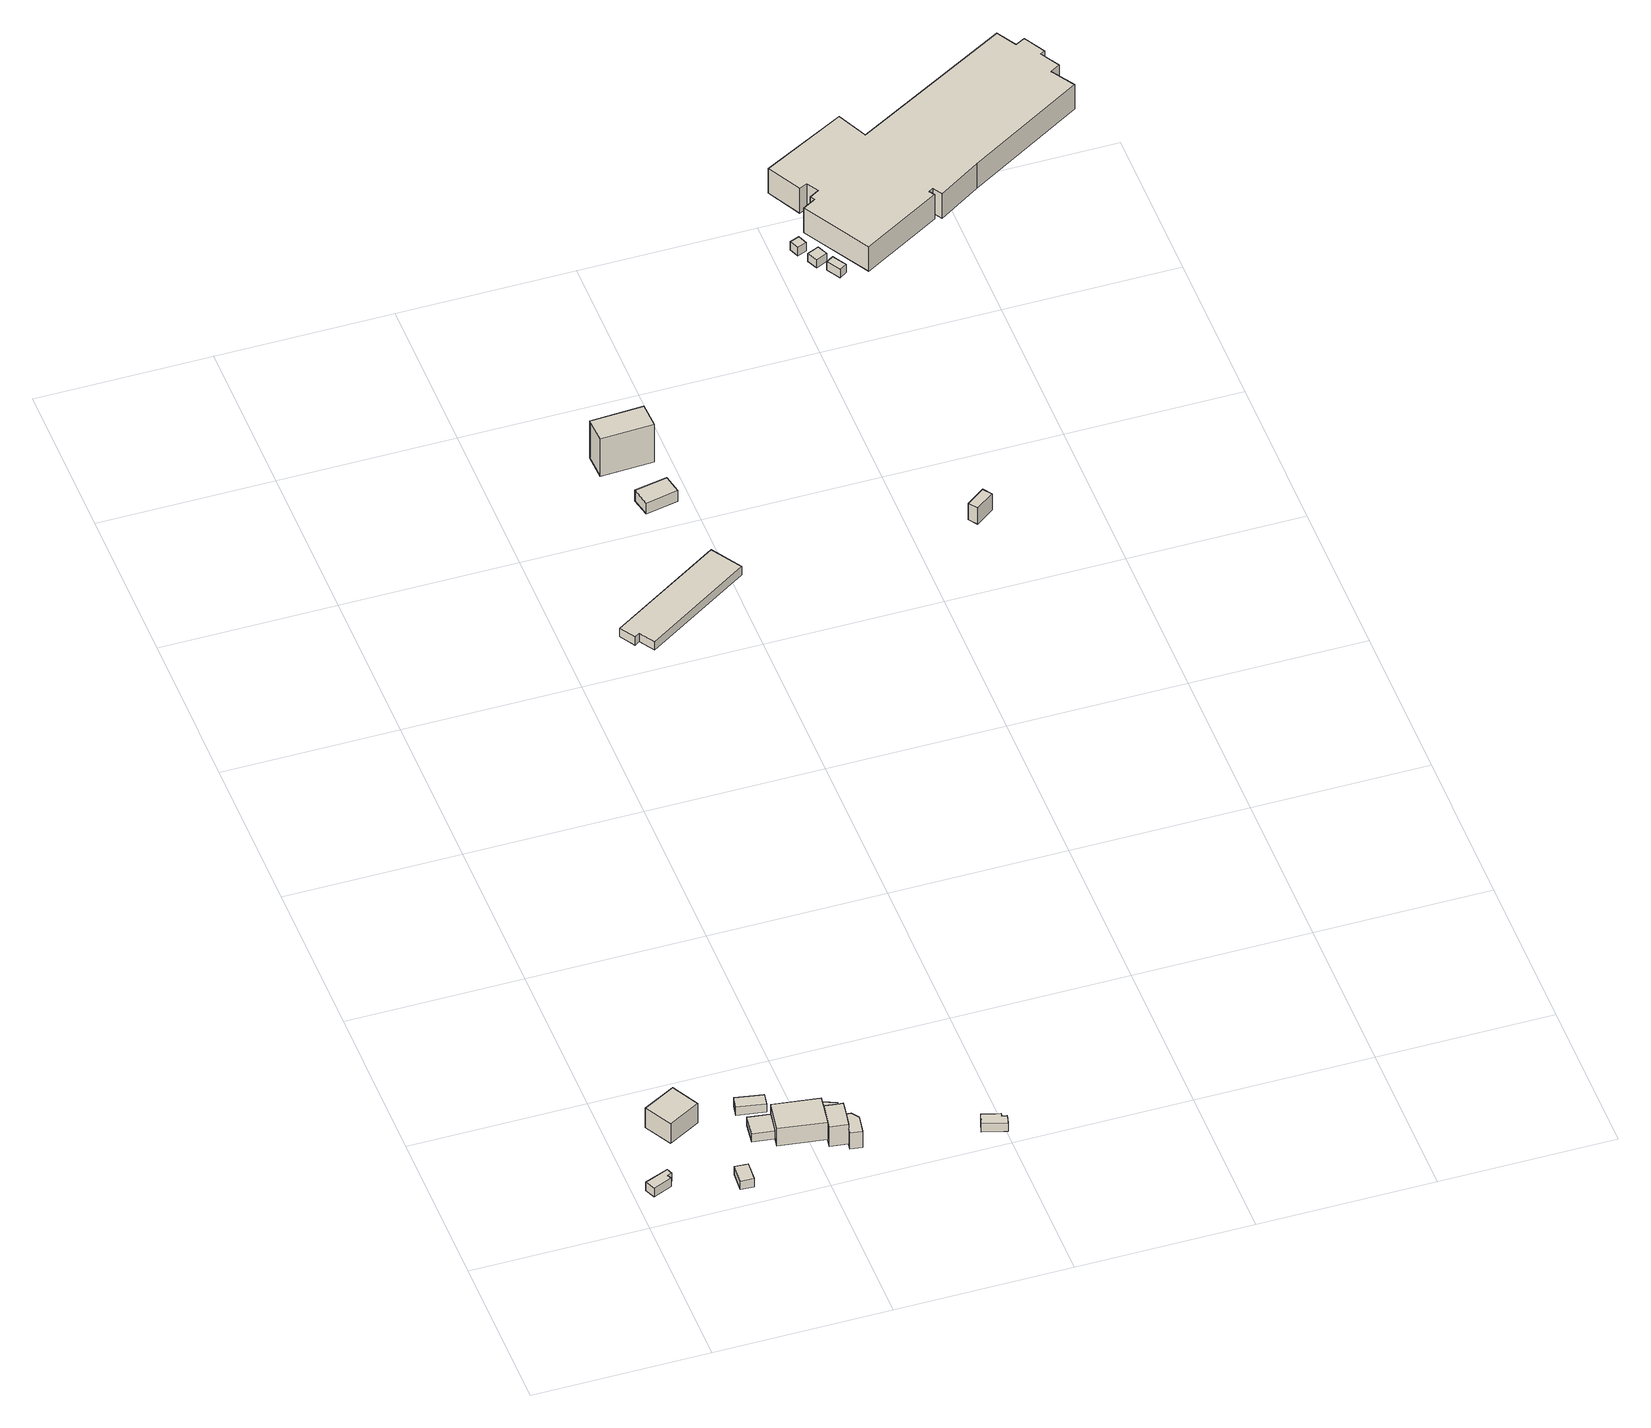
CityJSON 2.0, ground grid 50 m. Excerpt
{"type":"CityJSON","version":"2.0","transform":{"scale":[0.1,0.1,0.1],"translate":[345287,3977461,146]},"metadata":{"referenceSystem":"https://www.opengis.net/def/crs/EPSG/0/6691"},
"CityObjects":{
"building1":{"type":"Building","attributes":{"measuredHeight":3},"geometry":[{"type":"Solid","lod":"1","boundaries":[[[[0,1,2,3,4,5]],[[4,6,7,5]],[[3,8,6,4]],[[2,9,8,3]],[[1,10,9,2]],[[0,11,10,1]],[[5,7,11,0]],[[6,8,9,10,11,7]]]]}]},
"building2":{"type":"Building","attributes":{"土砂災害警戒区域.現象区分":"1","土砂災害警戒区域.区域区分":"1","measuredHeight":9.2},"geometry":[{"type":"Solid","lod":"1","boundaries":[[[[12,13,14,15]],[[14,16,17,15]],[[13,18,16,14]],[[12,19,18,13]],[[15,17,19,12]],[[16,18,19,17]]]]}]},
"building3":{"type":"Building","attributes":{"土砂災害警戒区域.現象区分":"1","土砂災害警戒区域.区域区分":"2","measuredHeight":3},"geometry":[{"type":"Solid","lod":"1","boundaries":[[[[20,21,22,23]],[[22,24,25,23]],[[21,26,24,22]],[[20,27,26,21]],[[23,25,27,20]],[[24,26,27,25]]]]}]},
"building4":{"type":"Building","attributes":{"土砂災害警戒区域.現象区分":"1","土砂災害警戒区域.区域区分":"2","measuredHeight":3},"geometry":[{"type":"Solid","lod":"1","boundaries":[[[[28,29,30,31]],[[30,32,33,31]],[[29,34,32,30]],[[28,35,34,29]],[[31,33,35,28]],[[32,34,35,33]]]]}]},
"building5":{"type":"Building","attributes":{"土砂災害警戒区域.現象区分":"1","土砂災害警戒区域.区域区分":"2","measuredHeight":3},"geometry":[{"type":"Solid","lod":"1","boundaries":[[[[36,37,38,39]],[[38,40,41,39]],[[37,42,40,38]],[[36,43,42,37]],[[39,41,43,36]],[[40,42,43,41]]]]}]},
"building6":{"type":"Building","attributes":{"土砂災害警戒区域.現象区分":"1","土砂災害警戒区域.区域区分":"2","measuredHeight":7.4},"geometry":[{"type":"Solid","lod":"1","boundaries":[[[[44,45,46,47,48,49]],[[48,50,51,49]],[[47,52,50,48]],[[46,53,52,47]],[[45,54,53,46]],[[44,55,54,45]],[[49,51,55,44]],[[50,52,53,54,55,51]]]]}]},
"building7":{"type":"Building","attributes":{"土砂災害警戒区域.現象区分":"1","土砂災害警戒区域.区域区分":"2","measuredHeight":7.7},"geometry":[{"type":"Solid","lod":"1","boundaries":[[[[56,57,58,59,60,61,62]],[[61,63,64,62]],[[60,65,63,61]],[[59,66,65,60]],[[58,67,66,59]],[[57,68,67,58]],[[56,69,68,57]],[[62,64,69,56]],[[63,65,66,67,68,69,64]]]]}]},
"building8":{"type":"Building","attributes":{"土砂災害警戒区域.現象区分":"1","土砂災害警戒区域.区域区分":"2","measuredHeight":4.9},"geometry":[{"type":"Solid","lod":"1","boundaries":[[[[70,71,72,73]],[[72,74,75,73]],[[71,76,74,72]],[[70,77,76,71]],[[73,75,77,70]],[[74,76,77,75]]]]}]},
"building9":{"type":"Building","attributes":{"土砂災害警戒区域.現象区分":"1","土砂災害警戒区域.区域区分":"2","measuredHeight":6.9},"geometry":[{"type":"Solid","lod":"1","boundaries":[[[[78,79,80,81,82,83]],[[82,84,85,83]],[[81,86,84,82]],[[80,87,86,81]],[[79,88,87,80]],[[78,89,88,79]],[[83,85,89,78]],[[84,86,87,88,89,85]]]]}]},
"building10":{"type":"Building","attributes":{"measuredHeight":3},"geometry":[{"type":"Solid","lod":"1","boundaries":[[[[90,91,92,93,94,95]],[[94,96,97,95]],[[93,98,96,94]],[[92,99,98,93]],[[91,100,99,92]],[[90,101,100,91]],[[95,97,101,90]],[[96,98,99,100,101,97]]]]}]},
"building11":{"type":"Building","attributes":{"measuredHeight":3},"geometry":[{"type":"Solid","lod":"1","boundaries":[[[[102,103,104,105,106,107]],[[106,108,109,107]],[[105,110,108,106]],[[104,111,110,105]],[[103,112,111,104]],[[102,113,112,103]],[[107,109,113,102]],[[108,110,111,112,113,109]]]]}]},
"building12":{"type":"Building","attributes":{"measuredHeight":4.3},"geometry":[{"type":"Solid","lod":"1","boundaries":[[[[114,115,116,117]],[[116,118,119,117]],[[115,120,118,116]],[[114,121,120,115]],[[117,119,121,114]],[[118,120,121,119]]]]}]},
"building13":{"type":"Building","attributes":{"measuredHeight":17.9},"geometry":[{"type":"Solid","lod":"1","boundaries":[[[[122,123,124,125]],[[124,126,127,125]],[[123,128,126,124]],[[122,129,128,123]],[[125,127,129,122]],[[126,128,129,127]]]]}]},
"building14":{"type":"Building","attributes":{"measuredHeight":3},"geometry":[{"type":"Solid","lod":"1","boundaries":[[[[130,131,132,133]],[[132,134,135,133]],[[131,136,134,132]],[[130,137,136,131]],[[133,135,137,130]],[[134,136,137,135]]]]}]},
"building15":{"type":"Building","attributes":{"measuredHeight":3},"geometry":[{"type":"Solid","lod":"1","boundaries":[[[[138,139,140,141]],[[140,142,143,141]],[[139,144,142,140]],[[138,145,144,139]],[[141,143,145,138]],[[142,144,145,143]]]]}]},
"building16":{"type":"Building","attributes":{"measuredHeight":2.9},"geometry":[{"type":"Solid","lod":"1","boundaries":[[[[146,147,148,149]],[[148,150,151,149]],[[147,152,150,148]],[[146,153,152,147]],[[149,151,153,146]],[[150,152,153,151]]]]}]},
"building17":{"type":"Building","attributes":{"measuredHeight":3},"geometry":[{"type":"Solid","lod":"1","boundaries":[[[[154,155,156,157]],[[156,158,159,157]],[[155,160,158,156]],[[154,161,160,155]],[[157,159,161,154]],[[158,160,161,159]]]]}]},
"building18":{"type":"Building","attributes":{"measuredHeight":12.2},"geometry":[{"type":"Solid","lod":"1","boundaries":[[[[162,163,164,165,166,167,168,169,170,171,172,173,174,175,176,177,178,179,180,181,182,183,184]],[[183,185,186,184]],[[182,187,185,183]],[[181,188,187,182]],[[180,189,188,181]],[[179,190,189,180]],[[178,191,190,179]],[[177,192,191,178]],[[176,193,192,177]],[[175,194,193,176]],[[174,195,194,175]],[[173,196,195,174]],[[172,197,196,173]],[[171,198,197,172]],[[170,199,198,171]],[[169,200,199,170]],[[168,201,200,169]],[[167,202,201,168]],[[166,203,202,167]],[[165,204,203,166]],[[164,205,204,165]],[[163,206,205,164]],[[162,207,206,163]],[[184,186,207,162]],[[185,187,188,189,190,191,192,193,194,195,196,197,198,199,200,201,202,203,204,205,206,207,186]]]]}]}
},
"vertices":[
[72,68,99],[79,50,99],[66,45,99],[71,33,99],[16,10,99],[3,40,99],[16,10,129],[3,40,129],[71,33,129],[66,45,129],[79,50,129],[72,68,129],
[167,301,115],[209,223,115],[117,172,115],[74,250,115],[117,172,185],[74,250,185],[209,223,185],[167,301,185],
[310,109,9],[306,51,9],[268,53,9],[272,112,9],[268,53,39],[272,112,39],[306,51,39],[310,109,39],
[425,266,12],[415,202,12],[354,211,12],[363,275,12],[354,211,42],[363,275,42],[415,202,42],[425,266,42],
[429,327,26],[423,292,26],[343,306,26],[350,342,26],[343,306,56],[350,342,56],[423,292,56],[429,327,56],
[560,253,8],[558,240,8],[555,219,8],[546,160,8],[413,180,8],[428,273,8],[413,180,70],[428,273,70],[546,160,70],[555,219,70],[558,240,70],[560,253,70],
[555,219,4],[594,213,4],[607,212,4],[603,186,4],[594,131,4],[543,138,4],[546,160,4],[543,138,74],[546,160,74],[594,131,74],[603,186,74],[607,212,74],[594,213,74],[555,219,74],
[595,223,20],[594,213,20],[555,219,20],[558,240,20],[555,219,69],[558,240,69],[594,213,69],[595,223,69],
[591,114,1],[594,131,1],[603,186,1],[620,184,1],[634,163,1],[625,109,1],[634,163,59],[625,109,59],[620,184,59],[603,186,59],[594,131,59],[591,114,59],
[985,44,41],[983,35,41],[997,31,41],[990,4,41],[923,24,41],[933,59,41],[923,24,71],[933,59,71],[990,4,71],[997,31,71],[983,35,71],[985,44,71],
[846,1970,385],[901,1883,385],[593,1687,385],[566,1730,385],[551,1720,385],[523,1765,385],[551,1720,415],[523,1765,415],[566,1730,415],[593,1687,415],[901,1883,415],[846,1970,415],
[697,2148,477],[791,2166,477],[802,2110,477],[709,2091,477],[802,2110,515],[709,2091,515],[791,2166,515],[697,2148,515],
[632,2237,505],[629,2311,505],[780,2318,505],[783,2243,505],[780,2318,639],[783,2243,639],[629,2311,639],[632,2237,639],
[1587,1870,419],[1534,1831,419],[1516,1856,419],[1569,1895,419],[1516,1856,477],[1569,1895,477],[1534,1831,477],[1587,1870,477],
[1427,2958,447],[1438,2930,447],[1411,2919,447],[1400,2947,447],[1411,2919,477],[1400,2947,477],[1438,2930,477],[1427,2958,477],
[1463,2909,444],[1477,2878,444],[1444,2863,444],[1430,2894,444],[1444,2863,473],[1430,2894,473],[1477,2878,473],[1463,2909,473],
[1486,2857,447],[1510,2818,447],[1488,2805,447],[1465,2844,447],[1488,2805,477],[1465,2844,477],[1510,2818,477],[1486,2857,477],
[2152,3479,431],[2185,3422,431],[2213,3437,431],[2248,3374,431],[2235,3367,431],[2266,3312,431],[2239,3295,431],[2280,3228,431],[1941,3026,431],[1819,2947,431],[1802,2975,431],[1790,2967,431],[1799,2952,431],[1573,2820,431],[1459,3014,431],[1497,3036,431],[1489,3048,431],[1517,3065,431],[1497,3099,431],[1474,3087,431],[1421,3186,431],[1660,3314,431],[1702,3225,431],[1660,3314,519],[1702,3225,519],[1421,3186,519],[1474,3087,519],[1497,3099,519],[1517,3065,519],[1489,3048,519],[1497,3036,519],[1459,3014,519],[1573,2820,519],[1799,2952,519],[1790,2967,519],[1802,2975,519],[1819,2947,519],[1941,3026,519],[2280,3228,519],[2239,3295,519],[2266,3312,519],[2235,3367,519],[2248,3374,519],[2213,3437,519],[2185,3422,519],[2152,3479,519]
]}
